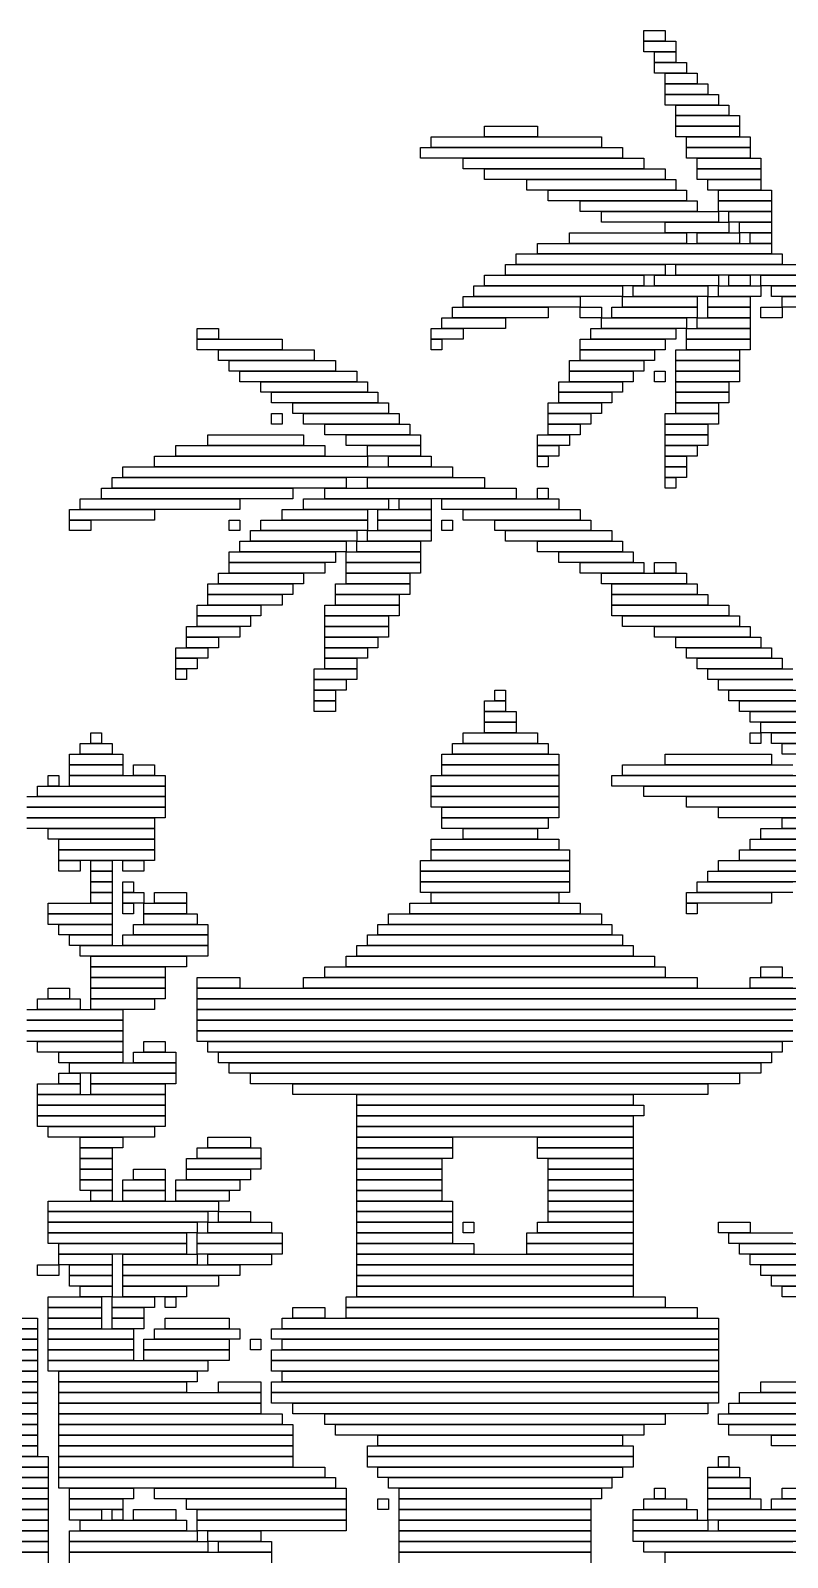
# Model space of a CAD drawing. Extents: x 292 to 731, y 307 to 718.
# Drawn here: x 584.3 to 655.5, y 435.5 to 579 of the extents above; entities that cross this region are included whole.
import ezdxf

# ---------------------------------------------------------------- set-up
doc = ezdxf.new("R2010")
doc.units = 0

msp = doc.modelspace()

# ---------------------------------------------------------------- linework, layer by layer
for p, q in [((642, 579), (644, 579)), ((642, 578), (642, 579)), ((644, 579), (644, 578)), ((644, 578), (642, 578)), ((642, 578), (645, 578)), ((642, 577), (642, 578)), ((645, 577), (642, 577)), ((643, 577), (645, 577)), ((643, 576), (643, 577)), ((645, 578), (645, 577)), ((645, 577), (645, 576)), ((645, 576), (643, 576)), ((643, 576), (646, 576)), ((643, 575), (643, 576)), ((646, 576), (646, 575)), ((646, 575), (643, 575)), ((644, 575), (647, 575)), ((644, 574), (644, 575)), ((647, 574), (644, 574)), ((644, 574), (648, 574)), ((644, 573), (644, 574)), ((647, 575), (647, 574)), ((648, 574), (648, 573)), ((648, 573), (644, 573)), ((644, 573), (649, 573)), ((644, 572), (644, 573)), ((649, 573), (649, 572)), ((649, 572), (644, 572)), ((645, 572), (650, 572)), ((645, 571), (645, 572)), ((650, 572), (650, 571)), ((627, 570), (632, 570)), ((627, 569), (627, 570)), ((632, 570), (632, 569)), ((650, 571), (645, 571)), ((645, 571), (651, 571)), ((645, 570), (645, 571)), ((651, 570), (645, 570)), ((645, 570), (651, 570)), ((645, 569), (645, 570)), ((651, 571), (651, 570)), ((651, 570), (651, 569)), ((622, 569), (638, 569)), ((622, 568), (622, 569)), ((632, 569), (627, 569)), ((638, 569), (638, 568)), ((651, 569), (645, 569)), ((646, 569), (652, 569)), ((646, 568), (646, 569)), ((652, 569), (652, 568)), ((621, 568), (640, 568)), ((621, 567), (621, 568)), ((640, 567), (621, 567)), ((638, 568), (622, 568)), ((625, 567), (642, 567)), ((625, 566), (625, 567)), ((640, 568), (640, 567)), ((642, 567), (642, 566)), ((652, 568), (646, 568)), ((646, 568), (652, 568)), ((646, 567), (646, 568)), ((652, 567), (646, 567)), ((647, 567), (653, 567)), ((647, 566), (647, 567)), ((652, 568), (652, 567)), ((653, 567), (653, 566)), ((642, 566), (625, 566)), ((627, 566), (644, 566)), ((627, 565), (627, 566)), ((644, 566), (644, 565)), ((653, 566), (647, 566)), ((647, 566), (653, 566)), ((647, 565), (647, 566)), ((653, 566), (653, 565)), ((644, 565), (627, 565)), ((631, 565), (645, 565)), ((631, 564), (631, 565)), ((645, 564), (631, 564)), ((633, 564), (646, 564)), ((633, 563), (633, 564)), ((645, 565), (645, 564)), ((646, 564), (646, 563)), ((653, 565), (647, 565)), ((648, 565), (653, 565)), ((648, 564), (648, 565)), ((653, 564), (648, 564)), ((649, 564), (654, 564)), ((649, 563), (649, 564)), ((653, 565), (653, 564)), ((654, 564), (654, 563)), ((646, 563), (633, 563)), ((636, 563), (647, 563)), ((636, 562), (636, 563)), ((647, 563), (647, 562)), ((654, 563), (649, 563)), ((649, 563), (654, 563)), ((649, 562), (649, 563)), ((654, 563), (654, 562)), ((647, 562), (636, 562)), ((638, 562), (649, 562)), ((638, 561), (638, 562)), ((654, 562), (649, 562)), ((649, 562), (649, 561)), ((650, 562), (654, 562)), ((650, 561), (650, 562)), ((654, 562), (654, 561)), ((635, 560), (646, 560)), ((635, 559), (635, 560)), ((649, 561), (638, 561)), ((644, 561), (650, 561)), ((644, 560), (644, 561)), ((650, 560), (644, 560)), ((646, 560), (646, 559)), ((647, 560), (651, 560)), ((647, 559), (647, 560)), ((654, 561), (650, 561)), ((650, 561), (650, 560)), ((651, 561), (654, 561)), ((651, 560), (651, 561)), ((654, 560), (651, 560)), ((651, 560), (651, 559)), ((652, 560), (654, 560)), ((652, 559), (652, 560)), ((654, 561), (654, 560)), ((654, 560), (654, 559)), ((632, 559), (654, 559)), ((632, 558), (632, 559)), ((646, 559), (635, 559)), ((651, 559), (647, 559)), ((654, 559), (652, 559)), ((654, 559), (654, 558)), ((629, 557), (644, 557)), ((629, 556), (629, 557)), ((630, 558), (655, 558)), ((630, 557), (630, 558)), ((655, 557), (630, 557)), ((654, 558), (632, 558)), ((644, 557), (644, 556)), ((645, 557), (657, 557)), ((645, 556), (645, 557)), ((655, 558), (655, 557)), ((627, 556), (642, 556)), ((627, 555), (627, 556)), ((644, 556), (629, 556)), ((642, 556), (642, 555)), ((643, 556), (649, 556)), ((643, 555), (643, 556)), ((657, 556), (645, 556)), ((649, 556), (649, 555)), ((650, 556), (652, 556)), ((650, 555), (650, 556)), ((652, 556), (652, 555)), ((653, 556), (658, 556)), ((653, 555), (653, 556)), ((625, 554), (636, 554)), ((625, 553), (625, 554)), ((626, 555), (640, 555)), ((626, 554), (626, 555)), ((640, 554), (626, 554)), ((642, 555), (627, 555)), ((636, 554), (636, 553)), ((640, 555), (640, 554)), ((640, 554), (647, 554)), ((640, 553), (640, 554)), ((641, 555), (648, 555)), ((641, 554), (641, 555)), ((648, 554), (641, 554)), ((649, 555), (643, 555)), ((647, 554), (647, 553)), ((648, 555), (648, 554)), ((648, 554), (652, 554)), ((648, 553), (648, 554)), ((649, 555), (653, 555)), ((649, 554), (649, 555)), ((653, 554), (649, 554)), ((652, 555), (650, 555)), ((652, 554), (652, 553)), ((658, 555), (653, 555)), ((653, 555), (653, 554)), ((654, 555), (659, 555)), ((654, 554), (654, 555)), ((659, 554), (654, 554)), ((655, 554), (660, 554)), ((655, 553), (655, 554)), ((624, 553), (633, 553)), ((624, 552), (624, 553)), ((636, 553), (625, 553)), ((633, 553), (633, 552)), ((636, 553), (638, 553)), ((636, 552), (636, 553)), ((638, 553), (638, 552)), ((639, 553), (647, 553)), ((639, 552), (639, 553)), ((647, 553), (640, 553)), ((647, 553), (647, 552)), ((652, 553), (648, 553)), ((648, 553), (652, 553)), ((648, 552), (648, 553)), ((652, 553), (652, 552)), ((653, 553), (655, 553)), ((653, 552), (653, 553)), ((660, 553), (655, 553)), ((655, 553), (655, 552)), ((623, 552), (629, 552)), ((623, 551), (623, 552)), ((633, 552), (624, 552)), ((629, 552), (629, 551)), ((638, 552), (636, 552)), ((638, 552), (646, 552)), ((638, 551), (638, 552)), ((647, 552), (639, 552)), ((646, 552), (646, 551)), ((647, 552), (652, 552)), ((647, 551), (647, 552)), ((652, 552), (648, 552)), ((652, 552), (652, 551)), ((655, 552), (653, 552)), ((600, 551), (602, 551)), ((600, 550), (600, 551)), ((602, 550), (600, 550)), ((600, 550), (608, 550)), ((600, 549), (600, 550)), ((602, 551), (602, 550)), ((608, 550), (608, 549)), ((622, 551), (625, 551)), ((622, 550), (622, 551)), ((625, 550), (622, 550)), ((622, 550), (623, 550)), ((622, 549), (622, 550)), ((629, 551), (623, 551)), ((623, 550), (623, 549)), ((625, 551), (625, 550)), ((636, 550), (644, 550)), ((636, 549), (636, 550)), ((637, 551), (645, 551)), ((637, 550), (637, 551)), ((645, 550), (637, 550)), ((646, 551), (638, 551)), ((644, 550), (644, 549)), ((645, 551), (645, 550)), ((646, 551), (652, 551)), ((646, 550), (646, 551)), ((652, 550), (646, 550)), ((646, 550), (652, 550)), ((646, 549), (646, 550)), ((652, 551), (647, 551)), ((652, 551), (652, 550)), ((652, 550), (652, 549)), ((608, 549), (600, 549)), ((602, 549), (611, 549)), ((602, 548), (602, 549)), ((611, 549), (611, 548)), ((623, 549), (622, 549)), ((644, 549), (636, 549)), ((636, 549), (643, 549)), ((636, 548), (636, 549)), ((643, 549), (643, 548)), ((645, 549), (651, 549)), ((645, 548), (645, 549)), ((652, 549), (646, 549)), ((651, 549), (651, 548)), ((611, 548), (602, 548)), ((603, 548), (613, 548)), ((603, 547), (603, 548)), ((613, 547), (603, 547)), ((604, 547), (615, 547)), ((604, 546), (604, 547)), ((613, 548), (613, 547)), ((615, 547), (615, 546)), ((635, 548), (642, 548)), ((635, 547), (635, 548)), ((642, 547), (635, 547)), ((635, 547), (641, 547)), ((635, 546), (635, 547)), ((643, 548), (636, 548)), ((641, 547), (641, 546)), ((642, 548), (642, 547)), ((643, 547), (644, 547)), ((643, 546), (643, 547)), ((644, 547), (644, 546)), ((651, 548), (645, 548)), ((645, 548), (651, 548)), ((645, 547), (645, 548)), ((651, 547), (645, 547)), ((645, 547), (651, 547)), ((645, 546), (645, 547)), ((651, 548), (651, 547)), ((651, 547), (651, 546)), ((615, 546), (604, 546)), ((606, 546), (616, 546)), ((606, 545), (606, 546)), ((616, 546), (616, 545)), ((634, 546), (640, 546)), ((634, 545), (634, 546)), ((641, 546), (635, 546)), ((640, 546), (640, 545)), ((644, 546), (643, 546)), ((651, 546), (645, 546)), ((645, 546), (650, 546)), ((645, 545), (645, 546)), ((650, 546), (650, 545)), ((616, 545), (606, 545)), ((607, 545), (617, 545)), ((607, 544), (607, 545)), ((617, 544), (607, 544)), ((609, 544), (618, 544)), ((609, 543), (609, 544)), ((617, 545), (617, 544)), ((618, 544), (618, 543)), ((633, 544), (638, 544)), ((633, 543), (633, 544)), ((640, 545), (634, 545)), ((634, 545), (639, 545)), ((634, 544), (634, 545)), ((639, 544), (634, 544)), ((638, 544), (638, 543)), ((639, 545), (639, 544)), ((650, 545), (645, 545)), ((645, 545), (650, 545)), ((645, 544), (645, 545)), ((650, 544), (645, 544)), ((645, 544), (649, 544)), ((645, 543), (645, 544)), ((649, 544), (649, 543)), ((650, 545), (650, 544)), ((607, 543), (608, 543)), ((607, 542), (607, 543)), ((608, 543), (608, 542)), ((618, 543), (609, 543)), ((610, 543), (619, 543)), ((610, 542), (610, 543)), ((619, 543), (619, 542)), ((638, 543), (633, 543)), ((633, 543), (637, 543)), ((633, 542), (633, 543)), ((637, 543), (637, 542)), ((644, 543), (649, 543)), ((644, 542), (644, 543)), ((649, 543), (645, 543)), ((649, 543), (649, 542)), ((601, 541), (610, 541)), ((601, 540), (601, 541)), ((608, 542), (607, 542)), ((619, 542), (610, 542)), ((610, 541), (610, 540)), ((612, 542), (620, 542)), ((612, 541), (612, 542)), ((620, 541), (612, 541)), ((614, 541), (621, 541)), ((614, 540), (614, 541)), ((620, 542), (620, 541)), ((621, 541), (621, 540)), ((632, 541), (635, 541)), ((632, 540), (632, 541)), ((637, 542), (633, 542)), ((633, 542), (636, 542)), ((633, 541), (633, 542)), ((636, 541), (633, 541)), ((635, 541), (635, 540)), ((636, 542), (636, 541)), ((649, 542), (644, 542)), ((644, 542), (648, 542)), ((644, 541), (644, 542)), ((648, 541), (644, 541)), ((644, 541), (648, 541)), ((644, 540), (644, 541)), ((648, 542), (648, 541)), ((648, 541), (648, 540)), ((598, 540), (612, 540)), ((598, 539), (598, 540)), ((610, 540), (601, 540)), ((612, 540), (612, 539)), ((621, 540), (614, 540)), ((616, 540), (621, 540)), ((616, 539), (616, 540)), ((621, 540), (621, 539)), ((635, 540), (632, 540)), ((632, 540), (634, 540)), ((632, 539), (632, 540)), ((634, 540), (634, 539)), ((648, 540), (644, 540)), ((644, 540), (647, 540)), ((644, 539), (644, 540)), ((647, 540), (647, 539)), ((596, 539), (616, 539)), ((596, 538), (596, 539)), ((612, 539), (598, 539)), ((621, 539), (616, 539)), ((616, 539), (616, 538)), ((618, 539), (622, 539)), ((618, 538), (618, 539)), ((622, 539), (622, 538)), ((634, 539), (632, 539)), ((632, 539), (633, 539)), ((632, 538), (632, 539)), ((633, 539), (633, 538)), ((647, 539), (644, 539)), ((644, 539), (646, 539)), ((644, 538), (644, 539)), ((646, 539), (646, 538)), ((592, 537), (614, 537)), ((592, 536), (592, 537)), ((593, 538), (624, 538)), ((593, 537), (593, 538)), ((624, 537), (593, 537)), ((616, 538), (596, 538)), ((614, 537), (614, 536)), ((616, 537), (627, 537)), ((616, 536), (616, 537)), ((622, 538), (618, 538)), ((624, 538), (624, 537)), ((627, 537), (627, 536)), ((633, 538), (632, 538)), ((646, 538), (644, 538)), ((644, 538), (646, 538)), ((644, 537), (644, 538)), ((646, 537), (644, 537)), ((644, 537), (645, 537)), ((644, 536), (644, 537)), ((645, 537), (645, 536)), ((646, 538), (646, 537)), ((591, 536), (609, 536)), ((591, 535), (591, 536)), ((614, 536), (592, 536)), ((609, 536), (609, 535)), ((612, 536), (630, 536)), ((612, 535), (612, 536)), ((627, 536), (616, 536)), ((630, 536), (630, 535)), ((632, 536), (633, 536)), ((632, 535), (632, 536)), ((633, 536), (633, 535)), ((645, 536), (644, 536)), ((588, 534), (596, 534)), ((588, 533), (588, 534)), ((589, 535), (604, 535)), ((589, 534), (589, 535)), ((604, 534), (589, 534)), ((609, 535), (591, 535)), ((596, 534), (596, 533)), ((604, 535), (604, 534)), ((608, 534), (616, 534)), ((608, 533), (608, 534)), ((610, 535), (618, 535)), ((610, 534), (610, 535)), ((618, 534), (610, 534)), ((630, 535), (612, 535)), ((616, 534), (616, 533)), ((617, 534), (622, 534)), ((617, 533), (617, 534)), ((618, 535), (618, 534)), ((619, 535), (622, 535)), ((619, 534), (619, 535)), ((622, 534), (619, 534)), ((622, 535), (622, 534)), ((622, 534), (622, 533)), ((623, 535), (634, 535)), ((623, 534), (623, 535)), ((634, 534), (623, 534)), ((625, 534), (636, 534)), ((625, 533), (625, 534)), ((633, 535), (632, 535)), ((634, 535), (634, 534)), ((636, 534), (636, 533)), ((596, 533), (588, 533)), ((588, 533), (590, 533)), ((588, 532), (588, 533)), ((590, 533), (590, 532)), ((603, 533), (604, 533)), ((603, 532), (603, 533)), ((604, 533), (604, 532)), ((606, 533), (616, 533)), ((606, 532), (606, 533)), ((616, 533), (608, 533)), ((616, 533), (616, 532)), ((622, 533), (617, 533)), ((617, 533), (622, 533)), ((617, 532), (617, 533)), ((622, 533), (622, 532)), ((623, 533), (624, 533)), ((623, 532), (623, 533)), ((624, 533), (624, 532)), ((636, 533), (625, 533)), ((628, 533), (637, 533)), ((628, 532), (628, 533)), ((637, 533), (637, 532)), ((590, 532), (588, 532)), ((604, 532), (603, 532)), ((604, 531), (614, 531)), ((604, 530), (604, 531)), ((605, 532), (615, 532)), ((605, 531), (605, 532)), ((615, 531), (605, 531)), ((616, 532), (606, 532)), ((614, 531), (614, 530)), ((615, 532), (615, 531)), ((615, 531), (621, 531)), ((615, 530), (615, 531)), ((616, 532), (622, 532)), ((616, 531), (616, 532)), ((622, 531), (616, 531)), ((622, 532), (617, 532)), ((621, 531), (621, 530)), ((622, 532), (622, 531)), ((624, 532), (623, 532)), ((637, 532), (628, 532)), ((629, 532), (639, 532)), ((629, 531), (629, 532)), ((639, 531), (629, 531)), ((632, 531), (640, 531)), ((632, 530), (632, 531)), ((639, 532), (639, 531)), ((640, 531), (640, 530)), ((603, 530), (613, 530)), ((603, 529), (603, 530)), ((614, 530), (604, 530)), ((613, 530), (613, 529)), ((614, 530), (621, 530)), ((614, 529), (614, 530)), ((621, 530), (615, 530)), ((621, 530), (621, 529)), ((640, 530), (632, 530)), ((634, 530), (641, 530)), ((634, 529), (634, 530)), ((641, 530), (641, 529)), ((613, 529), (603, 529)), ((603, 529), (612, 529)), ((603, 528), (603, 529)), ((612, 529), (612, 528)), ((621, 529), (614, 529)), ((614, 529), (621, 529)), ((614, 528), (614, 529)), ((621, 529), (621, 528)), ((641, 529), (634, 529)), ((636, 529), (642, 529)), ((636, 528), (636, 529)), ((642, 529), (642, 528)), ((643, 529), (645, 529)), ((643, 528), (643, 529)), ((645, 529), (645, 528)), ((601, 527), (609, 527)), ((601, 526), (601, 527)), ((602, 528), (610, 528)), ((602, 527), (602, 528)), ((610, 527), (602, 527)), ((612, 528), (603, 528)), ((609, 527), (609, 526)), ((610, 528), (610, 527)), ((613, 527), (620, 527)), ((613, 526), (613, 527)), ((621, 528), (614, 528)), ((614, 528), (620, 528)), ((614, 527), (614, 528)), ((620, 527), (614, 527)), ((620, 528), (620, 527)), ((620, 527), (620, 526)), ((642, 528), (636, 528)), ((638, 528), (646, 528)), ((638, 527), (638, 528)), ((646, 527), (638, 527)), ((639, 527), (647, 527)), ((639, 526), (639, 527)), ((645, 528), (643, 528)), ((646, 528), (646, 527)), ((647, 527), (647, 526)), ((609, 526), (601, 526)), ((601, 526), (608, 526)), ((601, 525), (601, 526)), ((608, 526), (608, 525)), ((620, 526), (613, 526)), ((613, 526), (619, 526)), ((613, 525), (613, 526)), ((619, 526), (619, 525)), ((647, 526), (639, 526)), ((639, 526), (648, 526)), ((639, 525), (639, 526)), ((648, 526), (648, 525)), ((600, 525), (606, 525)), ((600, 524), (600, 525)), ((606, 524), (600, 524)), ((600, 524), (605, 524)), ((600, 523), (600, 524)), ((608, 525), (601, 525)), ((605, 524), (605, 523)), ((606, 525), (606, 524)), ((612, 525), (619, 525)), ((612, 524), (612, 525)), ((619, 524), (612, 524)), ((612, 524), (618, 524)), ((612, 523), (612, 524)), ((619, 525), (613, 525)), ((618, 524), (618, 523)), ((619, 525), (619, 524)), ((648, 525), (639, 525)), ((639, 525), (650, 525)), ((639, 524), (639, 525)), ((650, 524), (639, 524)), ((640, 524), (651, 524)), ((640, 523), (640, 524)), ((650, 525), (650, 524)), ((651, 524), (651, 523)), ((599, 523), (604, 523)), ((599, 522), (599, 523)), ((605, 523), (600, 523)), ((604, 523), (604, 522)), ((618, 523), (612, 523)), ((612, 523), (618, 523)), ((612, 522), (612, 523)), ((618, 523), (618, 522)), ((651, 523), (640, 523)), ((643, 523), (652, 523)), ((643, 522), (643, 523)), ((652, 523), (652, 522)), ((598, 521), (601, 521)), ((598, 520), (598, 521)), ((604, 522), (599, 522)), ((599, 522), (602, 522)), ((599, 521), (599, 522)), ((602, 521), (599, 521)), ((601, 521), (601, 520)), ((602, 522), (602, 521)), ((618, 522), (612, 522)), ((612, 522), (617, 522)), ((612, 521), (612, 522)), ((617, 521), (612, 521)), ((612, 521), (616, 521)), ((612, 520), (612, 521)), ((616, 521), (616, 520)), ((617, 522), (617, 521)), ((652, 522), (643, 522)), ((645, 522), (653, 522)), ((645, 521), (645, 522)), ((653, 521), (645, 521)), ((646, 521), (654, 521)), ((646, 520), (646, 521)), ((653, 522), (653, 521)), ((654, 521), (654, 520)), ((601, 520), (598, 520)), ((598, 520), (600, 520)), ((598, 519), (598, 520)), ((600, 520), (600, 519)), ((616, 520), (612, 520)), ((612, 520), (615, 520)), ((612, 519), (612, 520)), ((615, 520), (615, 519)), ((654, 520), (646, 520)), ((647, 520), (655, 520)), ((647, 519), (647, 520)), ((655, 520), (655, 519)), ((600, 519), (598, 519)), ((598, 519), (599, 519)), ((598, 518), (598, 519)), ((599, 519), (599, 518)), ((611, 519), (615, 519)), ((611, 518), (611, 519)), ((615, 519), (612, 519)), ((615, 519), (615, 518)), ((655, 519), (647, 519)), ((648, 519), (656, 519)), ((648, 518), (648, 519)), ((599, 518), (598, 518)), ((615, 518), (611, 518)), ((611, 518), (614, 518)), ((611, 517), (611, 518)), ((614, 517), (611, 517)), ((611, 517), (613, 517)), ((611, 516), (611, 517)), ((613, 517), (613, 516)), ((614, 518), (614, 517)), ((628, 517), (629, 517)), ((628, 516), (628, 517)), ((629, 517), (629, 516)), ((656, 518), (648, 518)), ((649, 518), (656, 518)), ((649, 517), (649, 518)), ((656, 517), (649, 517)), ((650, 517), (657, 517)), ((650, 516), (650, 517)), ((613, 516), (611, 516)), ((611, 516), (613, 516)), ((611, 515), (611, 516)), ((613, 516), (613, 515)), ((627, 516), (629, 516)), ((627, 515), (627, 516)), ((629, 516), (628, 516)), ((629, 516), (629, 515)), ((657, 516), (650, 516)), ((651, 516), (663, 516)), ((651, 515), (651, 516)), ((613, 515), (611, 515)), ((629, 515), (627, 515)), ((627, 515), (630, 515)), ((627, 514), (627, 515)), ((630, 514), (627, 514)), ((627, 514), (630, 514)), ((627, 513), (627, 514)), ((630, 515), (630, 514)), ((630, 514), (630, 513)), ((663, 515), (651, 515)), ((652, 515), (658, 515)), ((652, 514), (652, 515)), ((658, 514), (652, 514)), ((653, 514), (663, 514)), ((653, 513), (653, 514)), ((590, 513), (591, 513)), ((590, 512), (590, 513)), ((591, 513), (591, 512)), ((625, 513), (632, 513)), ((625, 512), (625, 513)), ((630, 513), (627, 513)), ((632, 513), (632, 512)), ((652, 513), (653, 513)), ((652, 512), (652, 513)), ((663, 513), (653, 513)), ((653, 513), (653, 512)), ((654, 513), (659, 513)), ((654, 512), (654, 513)), ((588, 511), (593, 511)), ((588, 510), (588, 511)), ((589, 512), (592, 512)), ((589, 511), (589, 512)), ((592, 511), (589, 511)), ((591, 512), (590, 512)), ((592, 512), (592, 511)), ((593, 511), (593, 510)), ((623, 511), (634, 511)), ((623, 510), (623, 511)), ((624, 512), (633, 512)), ((624, 511), (624, 512)), ((633, 511), (624, 511)), ((632, 512), (625, 512)), ((633, 512), (633, 511)), ((634, 511), (634, 510)), ((644, 511), (654, 511)), ((644, 510), (644, 511)), ((653, 512), (652, 512)), ((659, 512), (654, 512)), ((654, 511), (654, 510)), ((655, 512), (662, 512)), ((655, 511), (655, 512)), ((662, 511), (655, 511)), ((593, 510), (588, 510)), ((588, 510), (593, 510)), ((588, 509), (588, 510)), ((593, 510), (593, 509)), ((594, 510), (596, 510)), ((594, 509), (594, 510)), ((596, 510), (596, 509)), ((634, 510), (623, 510)), ((623, 510), (634, 510)), ((623, 509), (623, 510)), ((634, 510), (634, 509)), ((640, 510), (656, 510)), ((640, 509), (640, 510)), ((654, 510), (644, 510)), ((585, 508), (597, 508)), ((585, 507), (585, 508)), ((586, 509), (587, 509)), ((586, 508), (586, 509)), ((587, 508), (586, 508)), ((587, 509), (587, 508)), ((593, 509), (588, 509)), ((588, 509), (597, 509)), ((588, 508), (588, 509)), ((597, 508), (588, 508)), ((596, 509), (594, 509)), ((597, 509), (597, 508)), ((597, 508), (597, 507)), ((622, 509), (634, 509)), ((622, 508), (622, 509)), ((634, 508), (622, 508)), ((622, 508), (634, 508)), ((622, 507), (622, 508)), ((634, 509), (623, 509)), ((634, 509), (634, 508)), ((634, 508), (634, 507)), ((639, 509), (657, 509)), ((639, 508), (639, 509)), ((657, 508), (639, 508)), ((656, 509), (640, 509)), ((642, 508), (658, 508)), ((642, 507), (642, 508)), ((584, 507), (597, 507)), ((597, 507), (585, 507)), ((597, 507), (597, 506)), ((634, 507), (622, 507)), ((622, 507), (634, 507)), ((622, 506), (622, 507)), ((634, 507), (634, 506)), ((658, 507), (642, 507)), ((646, 507), (659, 507)), ((646, 506), (646, 507)), ((597, 506), (584, 506)), ((584, 506), (597, 506)), ((597, 506), (597, 505)), ((634, 506), (622, 506)), ((623, 506), (634, 506)), ((623, 505), (623, 506)), ((634, 506), (634, 505)), ((659, 506), (646, 506)), ((649, 506), (667, 506)), ((649, 505), (649, 506)), ((597, 505), (584, 505)), ((584, 505), (596, 505)), ((596, 504), (584, 504)), ((586, 504), (596, 504)), ((586, 503), (586, 504)), ((596, 505), (596, 504)), ((596, 504), (596, 503)), ((634, 505), (623, 505)), ((623, 505), (633, 505)), ((623, 504), (623, 505)), ((633, 504), (623, 504)), ((625, 504), (632, 504)), ((625, 503), (625, 504)), ((632, 504), (632, 503)), ((633, 505), (633, 504)), ((667, 505), (649, 505)), ((653, 504), (666, 504)), ((653, 503), (653, 504)), ((655, 505), (667, 505)), ((655, 504), (655, 505)), ((667, 504), (655, 504)), ((596, 503), (586, 503)), ((587, 503), (596, 503)), ((587, 502), (587, 503)), ((596, 503), (596, 502)), ((622, 503), (634, 503)), ((622, 502), (622, 503)), ((632, 503), (625, 503)), ((634, 503), (634, 502)), ((652, 503), (666, 503)), ((652, 502), (652, 503)), ((666, 503), (653, 503)), ((596, 502), (587, 502)), ((587, 502), (596, 502)), ((587, 501), (587, 502)), ((596, 501), (587, 501)), ((587, 501), (589, 501)), ((587, 500), (587, 501)), ((589, 501), (589, 500)), ((590, 501), (592, 501)), ((590, 500), (590, 501)), ((592, 501), (592, 500)), ((593, 501), (595, 501)), ((593, 500), (593, 501)), ((595, 501), (595, 500)), ((596, 502), (596, 501)), ((621, 501), (635, 501)), ((621, 500), (621, 501)), ((634, 502), (622, 502)), ((622, 502), (635, 502)), ((622, 501), (622, 502)), ((635, 501), (622, 501)), ((635, 502), (635, 501)), ((635, 501), (635, 500)), ((649, 501), (660, 501)), ((649, 500), (649, 501)), ((651, 502), (667, 502)), ((651, 501), (651, 502)), ((667, 501), (651, 501)), ((666, 502), (652, 502)), ((589, 500), (587, 500)), ((592, 500), (590, 500)), ((590, 500), (592, 500)), ((590, 499), (590, 500)), ((592, 500), (592, 499)), ((595, 500), (593, 500)), ((635, 500), (621, 500)), ((621, 500), (635, 500)), ((621, 499), (621, 500)), ((635, 500), (635, 499)), ((648, 500), (658, 500)), ((648, 499), (648, 500)), ((660, 500), (649, 500)), ((592, 499), (590, 499)), ((590, 499), (592, 499)), ((590, 498), (590, 499)), ((592, 498), (590, 498)), ((590, 498), (592, 498)), ((590, 497), (590, 498)), ((592, 499), (592, 498)), ((592, 498), (592, 497)), ((593, 499), (594, 499)), ((593, 498), (593, 499)), ((594, 498), (593, 498)), ((593, 498), (595, 498)), ((593, 497), (593, 498)), ((594, 499), (594, 498)), ((595, 498), (595, 497)), ((596, 498), (599, 498)), ((596, 497), (596, 498)), ((599, 498), (599, 497)), ((635, 499), (621, 499)), ((621, 499), (635, 499)), ((621, 498), (621, 499)), ((635, 498), (621, 498)), ((622, 498), (634, 498)), ((622, 497), (622, 498)), ((634, 498), (634, 497)), ((635, 499), (635, 498)), ((646, 498), (654, 498)), ((646, 497), (646, 498)), ((647, 499), (656, 499)), ((647, 498), (647, 499)), ((656, 498), (647, 498)), ((658, 499), (648, 499)), ((654, 498), (654, 497)), ((586, 497), (592, 497)), ((586, 496), (586, 497)), ((592, 497), (590, 497)), ((592, 497), (592, 496)), ((595, 497), (593, 497)), ((593, 497), (594, 497)), ((593, 496), (593, 497)), ((594, 497), (594, 496)), ((595, 497), (599, 497)), ((595, 496), (595, 497)), ((599, 497), (596, 497)), ((599, 497), (599, 496)), ((620, 497), (636, 497)), ((620, 496), (620, 497)), ((634, 497), (622, 497)), ((636, 497), (636, 496)), ((654, 497), (646, 497)), ((646, 497), (647, 497)), ((646, 496), (646, 497)), ((647, 497), (647, 496)), ((592, 496), (586, 496)), ((586, 496), (592, 496)), ((586, 495), (586, 496)), ((592, 496), (592, 495)), ((594, 496), (593, 496)), ((599, 496), (595, 496)), ((595, 496), (600, 496)), ((595, 495), (595, 496)), ((600, 496), (600, 495)), ((618, 496), (638, 496)), ((618, 495), (618, 496)), ((636, 496), (620, 496)), ((638, 496), (638, 495)), ((647, 496), (646, 496)), ((592, 495), (586, 495)), ((587, 495), (592, 495)), ((587, 494), (587, 495)), ((592, 494), (587, 494)), ((588, 494), (592, 494)), ((588, 493), (588, 494)), ((592, 495), (592, 494)), ((592, 494), (592, 493)), ((593, 494), (601, 494)), ((593, 493), (593, 494)), ((594, 495), (601, 495)), ((594, 494), (594, 495)), ((601, 494), (594, 494)), ((600, 495), (595, 495)), ((601, 495), (601, 494)), ((601, 494), (601, 493)), ((616, 494), (640, 494)), ((616, 493), (616, 494)), ((617, 495), (639, 495)), ((617, 494), (617, 495)), ((639, 494), (617, 494)), ((638, 495), (618, 495)), ((639, 495), (639, 494)), ((640, 494), (640, 493)), ((592, 493), (588, 493)), ((589, 493), (601, 493)), ((589, 492), (589, 493)), ((601, 493), (593, 493)), ((601, 493), (601, 492)), ((615, 493), (641, 493)), ((615, 492), (615, 493)), ((640, 493), (616, 493)), ((641, 493), (641, 492)), ((601, 492), (589, 492)), ((590, 492), (599, 492)), ((590, 491), (590, 492)), ((599, 491), (590, 491)), ((590, 491), (597, 491)), ((590, 490), (590, 491)), ((597, 491), (597, 490)), ((599, 492), (599, 491)), ((612, 491), (644, 491)), ((612, 490), (612, 491)), ((614, 492), (643, 492)), ((614, 491), (614, 492)), ((643, 491), (614, 491)), ((641, 492), (615, 492)), ((643, 492), (643, 491)), ((644, 491), (644, 490)), ((653, 491), (655, 491)), ((653, 490), (653, 491)), ((655, 491), (655, 490)), ((597, 490), (590, 490)), ((590, 490), (597, 490)), ((590, 489), (590, 490)), ((597, 490), (597, 489)), ((600, 490), (604, 490)), ((600, 489), (600, 490)), ((604, 490), (604, 489)), ((610, 490), (647, 490)), ((610, 489), (610, 490)), ((644, 490), (612, 490)), ((647, 490), (647, 489)), ((652, 490), (656, 490)), ((652, 489), (652, 490)), ((655, 490), (653, 490)), ((585, 488), (589, 488)), ((585, 487), (585, 488)), ((586, 489), (588, 489)), ((586, 488), (586, 489)), ((588, 488), (586, 488)), ((588, 489), (588, 488)), ((589, 488), (589, 487)), ((597, 489), (590, 489)), ((590, 489), (597, 489)), ((590, 488), (590, 489)), ((597, 488), (590, 488)), ((590, 488), (596, 488)), ((590, 487), (590, 488)), ((596, 488), (596, 487)), ((597, 489), (597, 488)), ((604, 489), (600, 489)), ((600, 489), (657, 489)), ((600, 488), (600, 489)), ((657, 488), (600, 488)), ((600, 488), (657, 488)), ((600, 487), (600, 488)), ((647, 489), (610, 489)), ((656, 489), (652, 489)), ((584, 487), (593, 487)), ((589, 487), (585, 487)), ((596, 487), (590, 487)), ((593, 487), (593, 486)), ((657, 487), (600, 487)), ((600, 487), (656, 487)), ((600, 486), (600, 487)), ((593, 486), (584, 486)), ((584, 486), (593, 486)), ((593, 486), (593, 485)), ((656, 486), (600, 486)), ((600, 486), (656, 486)), ((600, 485), (600, 486)), ((593, 485), (584, 485)), ((584, 485), (593, 485)), ((593, 484), (584, 484)), ((585, 484), (593, 484)), ((585, 483), (585, 484)), ((593, 485), (593, 484)), ((593, 484), (593, 483)), ((595, 484), (597, 484)), ((595, 483), (595, 484)), ((597, 484), (597, 483)), ((656, 485), (600, 485)), ((600, 485), (656, 485)), ((600, 484), (600, 485)), ((656, 484), (600, 484)), ((601, 484), (655, 484)), ((601, 483), (601, 484)), ((655, 484), (655, 483)), ((593, 483), (585, 483)), ((587, 483), (593, 483)), ((587, 482), (587, 483)), ((593, 483), (593, 482)), ((594, 483), (598, 483)), ((594, 482), (594, 483)), ((597, 483), (595, 483)), ((598, 483), (598, 482)), ((655, 483), (601, 483)), ((602, 483), (654, 483)), ((602, 482), (602, 483)), ((654, 483), (654, 482)), ((593, 482), (587, 482)), ((587, 481), (589, 481)), ((587, 480), (587, 481)), ((588, 482), (598, 482)), ((588, 481), (588, 482)), ((598, 481), (588, 481)), ((589, 481), (589, 480)), ((590, 481), (598, 481)), ((590, 480), (590, 481)), ((598, 482), (594, 482)), ((598, 482), (598, 481)), ((598, 481), (598, 480)), ((654, 482), (602, 482)), ((603, 482), (653, 482)), ((603, 481), (603, 482)), ((653, 481), (603, 481)), ((605, 481), (651, 481)), ((605, 480), (605, 481)), ((651, 481), (651, 480)), ((653, 482), (653, 481)), ((585, 480), (589, 480)), ((585, 479), (585, 480)), ((589, 480), (587, 480)), ((589, 480), (589, 479)), ((598, 480), (590, 480)), ((590, 480), (597, 480)), ((590, 479), (590, 480)), ((597, 480), (597, 479)), ((651, 480), (605, 480)), ((609, 480), (648, 480)), ((609, 479), (609, 480)), ((648, 480), (648, 479)), ((589, 479), (585, 479)), ((585, 479), (597, 479)), ((585, 478), (585, 479)), ((597, 478), (585, 478)), ((585, 478), (597, 478)), ((585, 477), (585, 478)), ((597, 479), (590, 479)), ((597, 479), (597, 478)), ((597, 478), (597, 477)), ((648, 479), (609, 479)), ((615, 479), (641, 479)), ((615, 478), (615, 479)), ((641, 478), (615, 478)), ((615, 478), (642, 478)), ((615, 477), (615, 478)), ((641, 479), (641, 478)), ((642, 478), (642, 477)), ((597, 477), (585, 477)), ((585, 477), (597, 477)), ((585, 476), (585, 477)), ((597, 477), (597, 476)), ((642, 477), (615, 477)), ((615, 477), (641, 477)), ((615, 476), (615, 477)), ((641, 477), (641, 476)), ((597, 476), (585, 476)), ((586, 476), (596, 476)), ((586, 475), (586, 476)), ((596, 475), (586, 475)), ((589, 475), (593, 475)), ((589, 474), (589, 475)), ((593, 475), (593, 474)), ((596, 476), (596, 475)), ((601, 475), (605, 475)), ((601, 474), (601, 475)), ((605, 475), (605, 474)), ((641, 476), (615, 476)), ((615, 476), (641, 476)), ((615, 475), (615, 476)), ((641, 475), (615, 475)), ((615, 475), (624, 475)), ((615, 474), (615, 475)), ((624, 475), (624, 474)), ((632, 475), (641, 475)), ((632, 474), (632, 475)), ((641, 476), (641, 475)), ((641, 475), (641, 474)), ((593, 474), (589, 474)), ((589, 474), (592, 474)), ((589, 473), (589, 474)), ((592, 474), (592, 473)), ((600, 474), (606, 474)), ((600, 473), (600, 474)), ((605, 474), (601, 474)), ((606, 474), (606, 473)), ((624, 474), (615, 474)), ((615, 474), (624, 474)), ((615, 473), (615, 474)), ((624, 474), (624, 473)), ((641, 474), (632, 474)), ((632, 474), (641, 474)), ((632, 473), (632, 474)), ((641, 474), (641, 473)), ((592, 473), (589, 473)), ((589, 473), (592, 473)), ((589, 472), (589, 473)), ((592, 473), (592, 472)), ((599, 473), (606, 473)), ((599, 472), (599, 473)), ((606, 473), (600, 473)), ((606, 473), (606, 472)), ((624, 473), (615, 473)), ((615, 473), (623, 473)), ((615, 472), (615, 473)), ((623, 473), (623, 472)), ((641, 473), (632, 473)), ((633, 473), (641, 473)), ((633, 472), (633, 473)), ((641, 473), (641, 472)), ((592, 472), (589, 472)), ((589, 472), (592, 472)), ((589, 471), (589, 472)), ((592, 471), (589, 471)), ((589, 471), (592, 471)), ((589, 470), (589, 471)), ((592, 472), (592, 471)), ((592, 471), (592, 470)), ((593, 471), (597, 471)), ((593, 470), (593, 471)), ((594, 472), (597, 472)), ((594, 471), (594, 472)), ((597, 471), (594, 471)), ((597, 472), (597, 471)), ((597, 471), (597, 470)), ((598, 471), (604, 471)), ((598, 470), (598, 471)), ((606, 472), (599, 472)), ((599, 472), (605, 472)), ((599, 471), (599, 472)), ((605, 471), (599, 471)), ((604, 471), (604, 470)), ((605, 472), (605, 471)), ((623, 472), (615, 472)), ((615, 472), (623, 472)), ((615, 471), (615, 472)), ((623, 471), (615, 471)), ((615, 471), (623, 471)), ((615, 470), (615, 471)), ((623, 472), (623, 471)), ((623, 471), (623, 470)), ((641, 472), (633, 472)), ((633, 472), (641, 472)), ((633, 471), (633, 472)), ((641, 471), (633, 471)), ((633, 471), (641, 471)), ((633, 470), (633, 471)), ((641, 472), (641, 471)), ((641, 471), (641, 470)), ((592, 470), (589, 470)), ((590, 470), (592, 470)), ((590, 469), (590, 470)), ((592, 470), (592, 469)), ((597, 470), (593, 470)), ((593, 470), (597, 470)), ((593, 469), (593, 470)), ((597, 470), (597, 469)), ((604, 470), (598, 470)), ((598, 470), (603, 470)), ((598, 469), (598, 470)), ((603, 470), (603, 469)), ((623, 470), (615, 470)), ((615, 470), (623, 470)), ((615, 469), (615, 470)), ((623, 470), (623, 469)), ((641, 470), (633, 470)), ((633, 470), (641, 470)), ((633, 469), (633, 470)), ((641, 470), (641, 469)), ((586, 469), (602, 469)), ((586, 468), (586, 469)), ((602, 468), (586, 468)), ((586, 468), (601, 468)), ((586, 467), (586, 468)), ((592, 469), (590, 469)), ((597, 469), (593, 469)), ((603, 469), (598, 469)), ((601, 468), (601, 467)), ((602, 469), (602, 468)), ((602, 468), (605, 468)), ((602, 467), (602, 468)), ((605, 468), (605, 467)), ((623, 469), (615, 469)), ((615, 469), (624, 469)), ((615, 468), (615, 469)), ((624, 468), (615, 468)), ((615, 468), (624, 468)), ((615, 467), (615, 468)), ((624, 469), (624, 468)), ((624, 468), (624, 467)), ((641, 469), (633, 469)), ((633, 469), (641, 469)), ((633, 468), (633, 469)), ((641, 468), (633, 468)), ((633, 468), (641, 468)), ((633, 467), (633, 468)), ((641, 469), (641, 468)), ((641, 468), (641, 467)), ((601, 467), (586, 467)), ((586, 467), (600, 467)), ((586, 466), (586, 467)), ((600, 467), (600, 466)), ((601, 467), (607, 467)), ((601, 466), (601, 467)), ((605, 467), (602, 467)), ((607, 467), (607, 466)), ((624, 467), (615, 467)), ((615, 467), (624, 467)), ((615, 466), (615, 467)), ((624, 467), (624, 466)), ((625, 467), (626, 467)), ((625, 466), (625, 467)), ((626, 467), (626, 466)), ((632, 467), (641, 467)), ((632, 466), (632, 467)), ((641, 467), (633, 467)), ((641, 467), (641, 466)), ((649, 467), (652, 467)), ((649, 466), (649, 467)), ((652, 467), (652, 466)), ((600, 466), (586, 466)), ((586, 466), (599, 466)), ((586, 465), (586, 466)), ((599, 465), (586, 465)), ((587, 465), (599, 465)), ((587, 464), (587, 465)), ((599, 466), (599, 465)), ((599, 465), (599, 464)), ((600, 466), (608, 466)), ((600, 465), (600, 466)), ((608, 465), (600, 465)), ((600, 465), (608, 465)), ((600, 464), (600, 465)), ((607, 466), (601, 466)), ((608, 466), (608, 465)), ((608, 465), (608, 464)), ((624, 466), (615, 466)), ((615, 466), (624, 466)), ((615, 465), (615, 466)), ((624, 465), (615, 465)), ((615, 465), (626, 465)), ((615, 464), (615, 465)), ((624, 466), (624, 465)), ((626, 466), (625, 466)), ((626, 465), (626, 464)), ((631, 466), (641, 466)), ((631, 465), (631, 466)), ((641, 465), (631, 465)), ((631, 465), (641, 465)), ((631, 464), (631, 465)), ((641, 466), (632, 466)), ((641, 466), (641, 465)), ((641, 465), (641, 464)), ((652, 466), (649, 466)), ((650, 466), (656, 466)), ((650, 465), (650, 466)), ((656, 465), (650, 465)), ((651, 465), (659, 465)), ((651, 464), (651, 465)), ((599, 464), (587, 464)), ((587, 464), (592, 464)), ((587, 463), (587, 464)), ((592, 464), (592, 463)), ((593, 464), (600, 464)), ((593, 463), (593, 464)), ((608, 464), (600, 464)), ((600, 464), (600, 463)), ((601, 464), (607, 464)), ((601, 463), (601, 464)), ((607, 464), (607, 463)), ((626, 464), (615, 464)), ((615, 464), (641, 464)), ((615, 463), (615, 464)), ((641, 464), (631, 464)), ((641, 464), (641, 463)), ((659, 464), (651, 464)), ((652, 464), (660, 464)), ((652, 463), (652, 464)), ((585, 463), (587, 463)), ((585, 462), (585, 463)), ((592, 463), (587, 463)), ((587, 463), (587, 462)), ((588, 463), (592, 463)), ((588, 462), (588, 463)), ((592, 463), (592, 462)), ((600, 463), (593, 463)), ((593, 463), (604, 463)), ((593, 462), (593, 463)), ((607, 463), (601, 463)), ((604, 463), (604, 462)), ((641, 463), (615, 463)), ((615, 463), (641, 463)), ((615, 462), (615, 463)), ((641, 463), (641, 462)), ((660, 463), (652, 463)), ((653, 463), (662, 463)), ((653, 462), (653, 463)), ((587, 462), (585, 462)), ((592, 462), (588, 462)), ((588, 462), (592, 462)), ((588, 461), (588, 462)), ((592, 461), (588, 461)), ((589, 461), (592, 461)), ((589, 460), (589, 461)), ((592, 462), (592, 461)), ((592, 461), (592, 460)), ((604, 462), (593, 462)), ((593, 462), (602, 462)), ((593, 461), (593, 462)), ((602, 461), (593, 461)), ((593, 461), (599, 461)), ((593, 460), (593, 461)), ((599, 461), (599, 460)), ((602, 462), (602, 461)), ((641, 462), (615, 462)), ((615, 462), (641, 462)), ((615, 461), (615, 462)), ((641, 461), (615, 461)), ((615, 461), (641, 461)), ((615, 460), (615, 461)), ((641, 462), (641, 461)), ((641, 461), (641, 460)), ((662, 462), (653, 462)), ((654, 462), (663, 462)), ((654, 461), (654, 462)), ((663, 461), (654, 461)), ((655, 461), (666, 461)), ((655, 460), (655, 461)), ((586, 460), (591, 460)), ((586, 459), (586, 460)), ((592, 460), (589, 460)), ((591, 460), (591, 459)), ((592, 460), (596, 460)), ((592, 459), (592, 460)), ((599, 460), (593, 460)), ((596, 460), (596, 459)), ((597, 460), (598, 460)), ((597, 459), (597, 460)), ((598, 460), (598, 459)), ((614, 460), (644, 460)), ((614, 459), (614, 460)), ((641, 460), (615, 460)), ((644, 460), (644, 459)), ((666, 460), (655, 460)), ((565, 458), (585, 458)), ((585, 458), (585, 457)), ((591, 459), (586, 459)), ((586, 459), (591, 459)), ((586, 458), (586, 459)), ((591, 458), (586, 458)), ((586, 458), (591, 458)), ((586, 457), (586, 458)), ((591, 459), (591, 458)), ((591, 458), (591, 457)), ((596, 459), (592, 459)), ((592, 459), (595, 459)), ((592, 458), (592, 459)), ((595, 458), (592, 458)), ((592, 458), (595, 458)), ((592, 457), (592, 458)), ((595, 459), (595, 458)), ((595, 458), (595, 457)), ((598, 459), (597, 459)), ((597, 458), (603, 458)), ((597, 457), (597, 458)), ((603, 458), (603, 457)), ((608, 458), (649, 458)), ((608, 457), (608, 458)), ((609, 459), (612, 459)), ((609, 458), (609, 459)), ((612, 458), (609, 458)), ((612, 459), (612, 458)), ((644, 459), (614, 459)), ((614, 459), (647, 459)), ((614, 458), (614, 459)), ((647, 458), (614, 458)), ((647, 459), (647, 458)), ((649, 458), (649, 457)), ((585, 457), (565, 457)), ((565, 457), (585, 457)), ((585, 457), (585, 456)), ((591, 457), (586, 457)), ((586, 457), (594, 457)), ((586, 456), (586, 457)), ((595, 457), (592, 457)), ((594, 457), (594, 456)), ((596, 457), (604, 457)), ((596, 456), (596, 457)), ((603, 457), (597, 457)), ((604, 457), (604, 456)), ((607, 457), (649, 457)), ((607, 456), (607, 457)), ((649, 457), (608, 457)), ((649, 457), (649, 456)), ((585, 456), (565, 456)), ((565, 456), (585, 456)), ((585, 455), (565, 455)), ((565, 455), (585, 455)), ((585, 456), (585, 455)), ((585, 455), (585, 454)), ((594, 456), (586, 456)), ((586, 456), (594, 456)), ((586, 455), (586, 456)), ((594, 455), (586, 455)), ((586, 455), (594, 455)), ((586, 454), (586, 455)), ((594, 456), (594, 455)), ((594, 455), (594, 454)), ((595, 456), (603, 456)), ((595, 455), (595, 456)), ((603, 455), (595, 455)), ((595, 455), (603, 455)), ((595, 454), (595, 455)), ((604, 456), (596, 456)), ((603, 456), (603, 455)), ((603, 455), (603, 454)), ((605, 456), (606, 456)), ((605, 455), (605, 456)), ((606, 455), (605, 455)), ((606, 456), (606, 455)), ((649, 456), (607, 456)), ((607, 455), (649, 455)), ((607, 454), (607, 455)), ((608, 456), (649, 456)), ((608, 455), (608, 456)), ((649, 455), (608, 455)), ((649, 456), (649, 455)), ((649, 455), (649, 454)), ((585, 454), (565, 454)), ((565, 454), (585, 454)), ((585, 454), (585, 453)), ((594, 454), (586, 454)), ((586, 454), (601, 454)), ((586, 453), (586, 454)), ((603, 454), (595, 454)), ((601, 454), (601, 453)), ((649, 454), (607, 454)), ((607, 454), (649, 454)), ((607, 453), (607, 454)), ((649, 454), (649, 453)), ((585, 453), (565, 453)), ((565, 453), (585, 453)), ((585, 453), (585, 452)), ((601, 453), (586, 453)), ((587, 453), (600, 453)), ((587, 452), (587, 453)), ((600, 453), (600, 452)), ((649, 453), (607, 453)), ((608, 453), (649, 453)), ((608, 452), (608, 453)), ((649, 453), (649, 452)), ((585, 452), (565, 452)), ((565, 452), (585, 452)), ((585, 451), (565, 451)), ((565, 451), (585, 451)), ((585, 452), (585, 451)), ((585, 451), (585, 450)), ((600, 452), (587, 452)), ((587, 452), (599, 452)), ((587, 451), (587, 452)), ((599, 451), (587, 451)), ((587, 451), (606, 451)), ((587, 450), (587, 451)), ((599, 452), (599, 451)), ((602, 452), (606, 452)), ((602, 451), (602, 452)), ((606, 451), (602, 451)), ((606, 452), (606, 451)), ((606, 451), (606, 450)), ((607, 452), (649, 452)), ((607, 451), (607, 452)), ((649, 451), (607, 451)), ((607, 451), (649, 451)), ((607, 450), (607, 451)), ((649, 452), (608, 452)), ((649, 452), (649, 451)), ((649, 451), (649, 450)), ((651, 451), (661, 451)), ((651, 450), (651, 451)), ((653, 452), (659, 452)), ((653, 451), (653, 452)), ((659, 451), (653, 451)), ((585, 450), (565, 450)), ((565, 450), (585, 450)), ((585, 450), (585, 449)), ((606, 450), (587, 450)), ((587, 450), (606, 450)), ((587, 449), (587, 450)), ((606, 450), (606, 449)), ((649, 450), (607, 450)), ((609, 450), (648, 450)), ((609, 449), (609, 450)), ((648, 450), (648, 449)), ((650, 450), (663, 450)), ((650, 449), (650, 450)), ((661, 450), (651, 450)), ((585, 449), (565, 449)), ((565, 449), (585, 449)), ((585, 448), (565, 448)), ((565, 448), (585, 448)), ((585, 449), (585, 448)), ((585, 448), (585, 447)), ((606, 449), (587, 449)), ((587, 449), (608, 449)), ((587, 448), (587, 449)), ((608, 448), (587, 448)), ((587, 448), (609, 448)), ((587, 447), (587, 448)), ((608, 449), (608, 448)), ((648, 449), (609, 449)), ((609, 448), (609, 447)), ((612, 449), (644, 449)), ((612, 448), (612, 449)), ((644, 448), (612, 448)), ((613, 448), (642, 448)), ((613, 447), (613, 448)), ((642, 448), (642, 447)), ((644, 449), (644, 448)), ((649, 449), (705, 449)), ((649, 448), (649, 449)), ((705, 448), (649, 448)), ((663, 449), (650, 449)), ((650, 448), (703, 448)), ((650, 447), (650, 448)), ((585, 447), (565, 447)), ((565, 447), (585, 447)), ((585, 447), (585, 446)), ((609, 447), (587, 447)), ((587, 447), (609, 447)), ((587, 446), (587, 447)), ((609, 447), (609, 446)), ((642, 447), (613, 447)), ((617, 447), (640, 447)), ((617, 446), (617, 447)), ((640, 447), (640, 446)), ((703, 447), (650, 447)), ((654, 447), (702, 447)), ((654, 446), (654, 447)), ((585, 446), (565, 446)), ((565, 446), (585, 446)), ((585, 445), (565, 445)), ((566, 445), (586, 445)), ((585, 446), (585, 445)), ((586, 445), (586, 444)), ((609, 446), (587, 446)), ((587, 446), (609, 446)), ((587, 445), (587, 446)), ((609, 445), (587, 445)), ((587, 445), (609, 445)), ((587, 444), (587, 445)), ((609, 446), (609, 445)), ((609, 445), (609, 444)), ((616, 446), (641, 446)), ((616, 445), (616, 446)), ((641, 445), (616, 445)), ((616, 445), (641, 445)), ((616, 444), (616, 445)), ((640, 446), (617, 446)), ((641, 446), (641, 445)), ((641, 445), (641, 444)), ((649, 445), (650, 445)), ((649, 444), (649, 445)), ((650, 445), (650, 444)), ((702, 446), (654, 446)), ((586, 444), (566, 444)), ((566, 444), (586, 444)), ((586, 444), (586, 443)), ((609, 444), (587, 444)), ((587, 444), (612, 444)), ((587, 443), (587, 444)), ((612, 444), (612, 443)), ((641, 444), (616, 444)), ((617, 444), (640, 444)), ((617, 443), (617, 444)), ((640, 444), (640, 443)), ((648, 444), (651, 444)), ((648, 443), (648, 444)), ((650, 444), (649, 444)), ((651, 444), (651, 443)), ((586, 443), (566, 443)), ((566, 443), (586, 443)), ((586, 442), (566, 442)), ((566, 442), (586, 442)), ((586, 443), (586, 442)), ((586, 442), (586, 441)), ((612, 443), (587, 443)), ((587, 443), (613, 443)), ((587, 442), (587, 443)), ((613, 442), (587, 442)), ((588, 442), (594, 442)), ((588, 441), (588, 442)), ((594, 442), (594, 441)), ((596, 442), (614, 442)), ((596, 441), (596, 442)), ((613, 443), (613, 442)), ((614, 442), (614, 441)), ((640, 443), (617, 443)), ((618, 443), (639, 443)), ((618, 442), (618, 443)), ((639, 442), (618, 442)), ((619, 442), (638, 442)), ((619, 441), (619, 442)), ((638, 442), (638, 441)), ((639, 443), (639, 442)), ((643, 442), (644, 442)), ((643, 441), (643, 442)), ((644, 442), (644, 441)), ((651, 443), (648, 443)), ((648, 443), (652, 443)), ((648, 442), (648, 443)), ((652, 442), (648, 442)), ((648, 442), (652, 442)), ((648, 441), (648, 442)), ((652, 443), (652, 442)), ((652, 442), (652, 441)), ((655, 442), (658, 442)), ((655, 441), (655, 442)), ((586, 441), (566, 441)), ((566, 441), (586, 441)), ((586, 441), (586, 440)), ((594, 441), (588, 441)), ((588, 441), (593, 441)), ((588, 440), (588, 441)), ((593, 441), (593, 440)), ((614, 441), (596, 441)), ((599, 441), (614, 441)), ((599, 440), (599, 441)), ((614, 441), (614, 440)), ((617, 441), (618, 441)), ((617, 440), (617, 441)), ((618, 441), (618, 440)), ((638, 441), (619, 441)), ((619, 441), (637, 441)), ((619, 440), (619, 441)), ((637, 441), (637, 440)), ((642, 441), (646, 441)), ((642, 440), (642, 441)), ((644, 441), (643, 441)), ((646, 441), (646, 440)), ((652, 441), (648, 441)), ((648, 441), (653, 441)), ((648, 440), (648, 441)), ((653, 441), (653, 440)), ((654, 441), (712, 441)), ((654, 440), (654, 441)), ((658, 441), (655, 441)), ((586, 440), (566, 440)), ((566, 440), (586, 440)), ((586, 440), (586, 439)), ((593, 440), (588, 440)), ((588, 440), (591, 440)), ((588, 439), (588, 440)), ((591, 440), (591, 439)), ((592, 440), (593, 440)), ((592, 439), (592, 440)), ((593, 440), (593, 439)), ((594, 440), (598, 440)), ((594, 439), (594, 440)), ((598, 440), (598, 439)), ((614, 440), (599, 440)), ((600, 440), (614, 440)), ((600, 439), (600, 440)), ((614, 440), (614, 439)), ((618, 440), (617, 440)), ((637, 440), (619, 440)), ((619, 440), (637, 440)), ((619, 439), (619, 440)), ((637, 440), (637, 439)), ((641, 440), (647, 440)), ((641, 439), (641, 440)), ((646, 440), (642, 440)), ((647, 440), (647, 439)), ((653, 440), (648, 440)), ((648, 440), (708, 440)), ((648, 439), (648, 440)), ((712, 440), (654, 440)), ((586, 439), (566, 439)), ((566, 439), (586, 439)), ((586, 438), (566, 438)), ((566, 438), (586, 438)), ((586, 439), (586, 438)), ((586, 438), (586, 437)), ((591, 439), (588, 439)), ((588, 438), (600, 438)), ((588, 437), (588, 438)), ((589, 439), (599, 439)), ((589, 438), (589, 439)), ((599, 438), (589, 438)), ((593, 439), (592, 439)), ((598, 439), (594, 439)), ((599, 439), (599, 438)), ((614, 439), (600, 439)), ((600, 439), (614, 439)), ((600, 438), (600, 439)), ((614, 438), (600, 438)), ((600, 438), (600, 437)), ((601, 438), (606, 438)), ((601, 437), (601, 438)), ((606, 438), (606, 437)), ((614, 439), (614, 438)), ((637, 439), (619, 439)), ((619, 439), (637, 439)), ((619, 438), (619, 439)), ((637, 438), (619, 438)), ((619, 438), (637, 438)), ((619, 437), (619, 438)), ((637, 439), (637, 438)), ((637, 438), (637, 437)), ((647, 439), (641, 439)), ((641, 439), (648, 439)), ((641, 438), (641, 439)), ((648, 438), (641, 438)), ((641, 438), (717, 438)), ((641, 437), (641, 438)), ((708, 439), (648, 439)), ((648, 439), (648, 438)), ((649, 439), (657, 439)), ((649, 438), (649, 439)), ((657, 438), (649, 438)), ((586, 437), (566, 437)), ((566, 437), (586, 437)), ((586, 437), (586, 436)), ((600, 437), (588, 437)), ((588, 437), (601, 437)), ((588, 436), (588, 437)), ((606, 437), (601, 437)), ((601, 437), (601, 436)), ((602, 437), (607, 437)), ((602, 436), (602, 437)), ((607, 437), (607, 436)), ((637, 437), (619, 437)), ((619, 437), (637, 437)), ((619, 436), (619, 437)), ((637, 437), (637, 436)), ((717, 437), (641, 437)), ((642, 437), (656, 437)), ((642, 436), (642, 437)), ((586, 436), (566, 436)), ((566, 436), (586, 436)), ((586, 436), (586, 435)), ((601, 436), (588, 436)), ((588, 436), (607, 436)), ((588, 435), (588, 436)), ((607, 436), (602, 436)), ((607, 436), (607, 435)), ((637, 436), (619, 436)), ((619, 436), (637, 436)), ((619, 435), (619, 436)), ((637, 436), (637, 435)), ((656, 436), (642, 436)), ((644, 436), (720, 436)), ((644, 435), (644, 436))]:
    msp.add_line(p, q)

doc.saveas('drawing.dxf')
